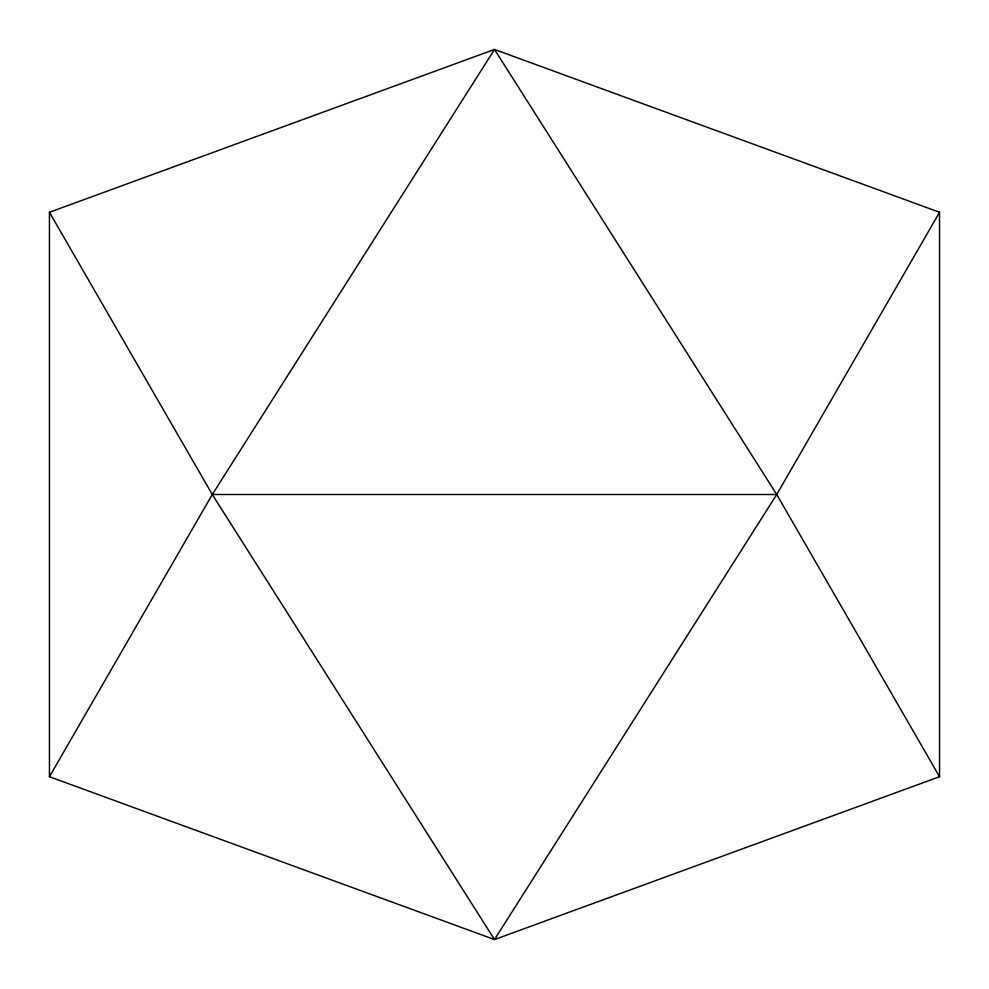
<?xml version="1.0" encoding="UTF-8"?>
<svg xmlns="http://www.w3.org/2000/svg" width="989" height="989" viewBox="0 0 989 989"><rect width="100%" height="100%" fill="white"/><g stroke="black" fill="none" stroke-linecap="round" stroke-linejoin="round"><path stroke-width="1.48" d="M49.45 776.724L212.276 494.5L494.5 49.45L939.55 212.276L939.55 776.724L494.5 939.55L49.45 776.724L49.45 212.276L494.5 49.45L776.724 494.5L939.55 776.724M49.45 212.276L212.276 494.5L494.5 939.55L776.724 494.5L939.55 212.276M212.276 494.5L776.724 494.5"/></g></svg>
